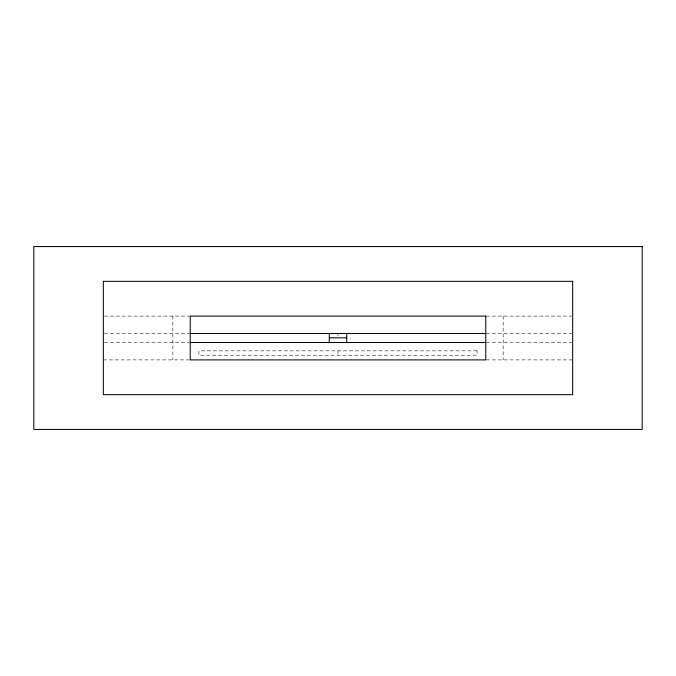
<?xml version="1.0" encoding="UTF-8"?>
<svg xmlns="http://www.w3.org/2000/svg" width="676" height="676" viewBox="0 0 676 676"><rect width="100%" height="100%" fill="white"/><g stroke="black" fill="none" stroke-linecap="round" stroke-linejoin="round"><path stroke-width="0.51" stroke-dasharray="3.38 2.54" d="M104.374 316.098L189.745 316.098M486.255 316.098L571.626 316.098M104.374 333.479L189.745 333.479M486.255 333.479L571.626 333.479M104.374 342.521L189.745 342.521M486.255 342.521L571.626 342.521M103.335 359.902L189.745 359.902M486.255 359.902L572.665 359.902M503.138 316.098L503.138 359.902M338 334.35L338 336.09M338 350.861L338 355.213M172.862 316.098L172.862 359.902M477.062 350.861L198.938 350.861L198.938 355.213L477.062 355.213L477.062 350.861"/><path stroke-width="1.01" d="M190.243 333.479L485.757 333.479M329.305 337.823L346.695 337.823M190.243 342.521L485.757 342.521M346.695 333.479L346.695 342.521M329.305 333.479L329.305 342.521M642.2 246.563L33.8 246.563L33.8 429.437L642.2 429.437L642.2 246.563M572.665 281.334L103.335 281.334L103.335 394.666L572.665 394.666L572.665 281.334M485.757 316.098L190.243 316.098L190.243 359.902L485.757 359.902L485.757 316.098"/></g></svg>
